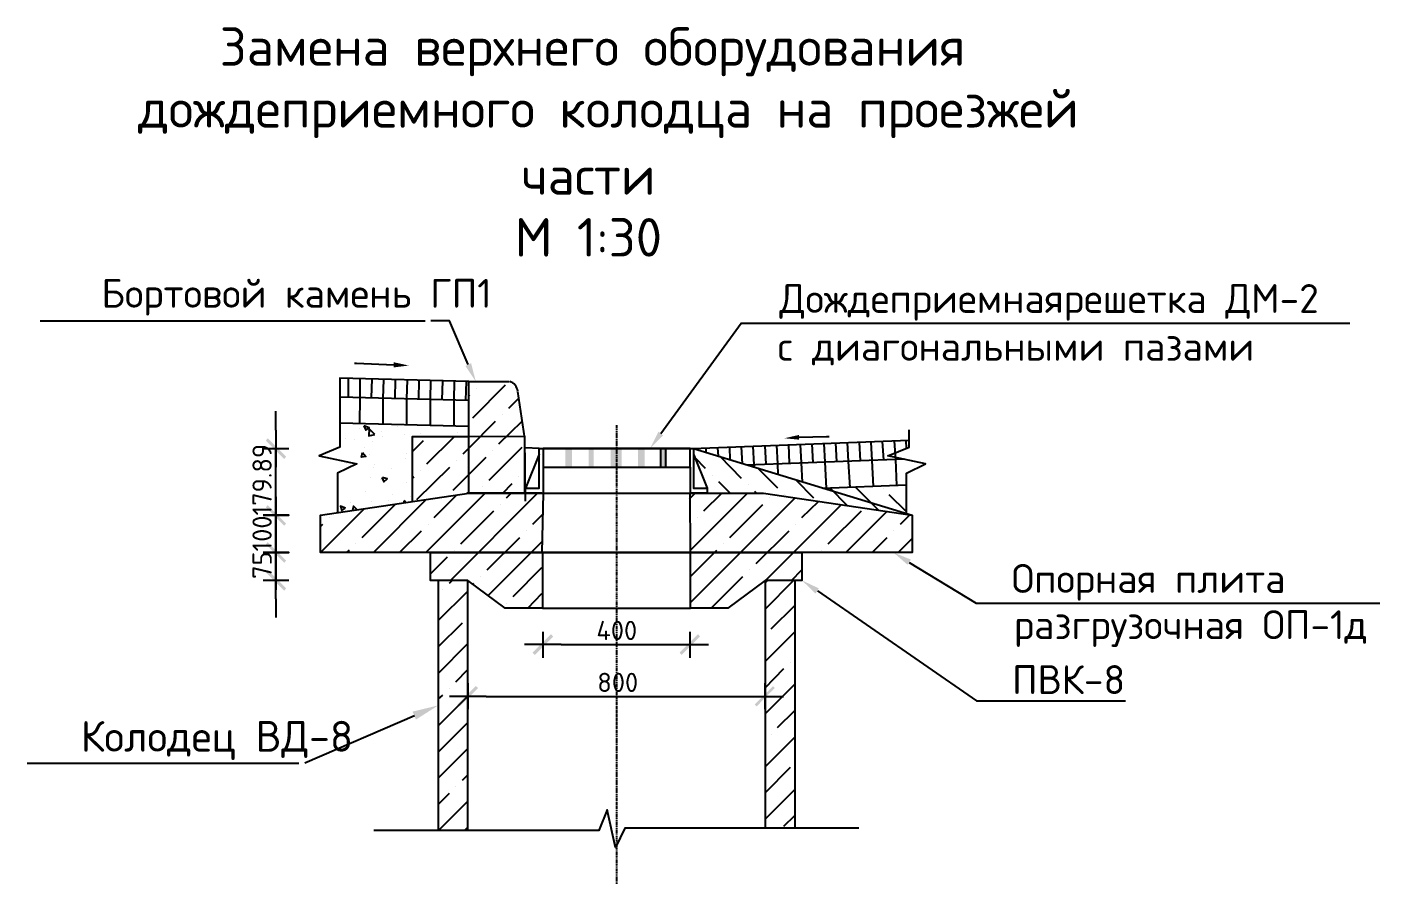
# Model space of a CAD drawing. Extents: x 8646 to 18206, y -17605 to -192.
# Drawn here: x 12032.7 to 12154.2, y -8083.5 to -8006.6 of the extents above; entities that cross this region are included whole.
import ezdxf

# ---------------------------------------------------------------- set-up
doc = ezdxf.new("R2010")
doc.units = 0
for name, color, linetype in [('PDF__0', 7, 'CONTINUOUS'), ('PDF__01_ГП_ЛИНИЯ_КОНСТРУКЦ', 7, 'CONTINUOUS'), ('PDF__01_ГП_ШТРИХОВКА', 7, 'CONTINUOUS'), ('PDF__КОНСТРУКЦИЯ_КОЛОДЦА', 7, 'CONTINUOUS'), ('PDF__ТЕКСТ', 7, 'CONTINUOUS'), ('PDF__УСИЛЕНИЕ', 7, 'CONTINUOUS')]:
    doc.layers.add(name, color=color, linetype=linetype)
doc.styles.add('PDF_ISOCPEUR', font='isocpeur.ttf')

msp = doc.modelspace()

# ---------------------------------------------------------------- linework, layer by layer
at = {"layer": 'PDF__0', "linetype": 'CONTINUOUS'}
for points in [[(12055.031, -8042.775), (12055.031, -8046.081)], [(12053.887, -8044.428), (12056.217, -8044.428)], [(12055.031, -8057.904), (12055.031, -8054.599)], [(12056.217, -8056.252), (12053.887, -8056.252)], [(12079.017, -8060.871), (12079.017, -8063.202)], [(12092.239, -8063.202), (12092.239, -8060.871)], [(12080.67, -8062.015), (12077.364, -8062.015)], [(12090.544, -8062.015), (12093.892, -8062.015)], [(12072.279, -8065.49), (12072.279, -8067.821)], [(12098.977, -8067.821), (12098.977, -8065.49)], [(12073.932, -8066.677), (12070.626, -8066.677)], [(12097.282, -8066.677), (12100.63, -8066.677)]]:
    msp.add_lwpolyline(points, dxfattribs=at)
for points in [[(12055.031, -8048.751), (12055.031, -8052.098)], [(12053.887, -8050.403), (12056.217, -8050.403)], [(12055.031, -8052.098), (12055.031, -8055.404)], [(12053.887, -8053.751), (12056.217, -8053.751)]]:
    msp.add_lwpolyline(points, close=True, dxfattribs=at)
for points in [[(12054.31, -8043.496), (12054.141, -8043.707), (12055.963, -8045.148)], [(12054.141, -8043.707), (12055.963, -8045.148), (12055.794, -8045.36)], [(12054.31, -8049.513), (12054.141, -8049.683), (12055.963, -8051.166)], [(12055.963, -8051.166), (12054.141, -8049.683), (12054.31, -8049.513)], [(12054.141, -8049.683), (12055.963, -8051.166), (12055.794, -8051.336)], [(12055.794, -8051.336), (12055.963, -8051.166), (12054.141, -8049.683)], [(12054.31, -8052.819), (12054.141, -8053.031), (12055.963, -8054.472)], [(12055.963, -8054.472), (12054.141, -8053.031), (12054.31, -8052.819)], [(12054.141, -8053.031), (12055.963, -8054.472), (12055.794, -8054.684)], [(12055.794, -8054.684), (12055.963, -8054.472), (12054.141, -8053.031)], [(12055.963, -8056.972), (12054.141, -8055.531), (12054.31, -8055.319)], [(12055.794, -8057.184), (12055.963, -8056.972), (12054.141, -8055.531)], [(12079.738, -8061.083), (12078.297, -8062.947), (12078.085, -8062.736)], [(12079.949, -8061.295), (12079.738, -8061.083), (12078.297, -8062.947)], [(12091.307, -8062.736), (12091.476, -8062.947), (12092.96, -8061.083)], [(12091.476, -8062.947), (12092.96, -8061.083), (12093.129, -8061.295)], [(12072.999, -8065.744), (12071.558, -8067.567), (12071.347, -8067.397)], [(12073.211, -8065.914), (12072.999, -8065.744), (12071.558, -8067.567)], [(12098.045, -8067.397), (12098.215, -8067.567), (12099.698, -8065.744)], [(12098.215, -8067.567), (12099.698, -8065.744), (12099.867, -8065.914)]]:
    msp.add_solid(points, dxfattribs=at)
at = {"layer": 'PDF__01_ГП_ЛИНИЯ_КОНСТРУКЦ', "linetype": 'CONTINUOUS'}
for points in [[(12072.364, -8040.105), (12060.794, -8039.809)], [(12072.364, -8042.436), (12060.794, -8042.139)], [(12111.479, -8045.36), (12097.367, -8045.911)]]:
    msp.add_lwpolyline(points, dxfattribs=at)
at = {"layer": 'PDF__01_ГП_ШТРИХОВКА', "linetype": 'CONTINUOUS'}
for points in [[(12061.557, -8039.809), (12061.557, -8038.156)], [(12062.574, -8042.182), (12062.617, -8039.851), (12062.617, -8038.198)], [(12063.634, -8039.851), (12063.676, -8038.198)], [(12064.693, -8042.224), (12064.693, -8039.893), (12064.735, -8038.241)], [(12065.753, -8039.936), (12065.795, -8038.241)], [(12066.812, -8042.267), (12066.812, -8039.936), (12066.854, -8038.283)], [(12067.871, -8039.978), (12067.914, -8038.325)], [(12068.931, -8042.351), (12068.931, -8040.021), (12068.973, -8038.325)], [(12069.99, -8040.021), (12070.033, -8038.368)], [(12071.05, -8042.394), (12071.05, -8040.063), (12071.092, -8038.368)], [(12072.109, -8040.063), (12072.152, -8038.41)], [(12060.837, -8042.351), (12060.837, -8042.351)], [(12062.574, -8042.648), (12062.574, -8042.648)], [(12063.337, -8042.818), (12063.337, -8042.818)], [(12064.566, -8042.902), (12064.566, -8042.902)], [(12065.964, -8042.436), (12065.964, -8042.436)], [(12066.6, -8043.199), (12066.6, -8043.199)], [(12067.999, -8043.114), (12067.999, -8043.114)], [(12071.389, -8042.945), (12071.389, -8042.945)], [(12061.26, -8043.538), (12061.26, -8043.538)], [(12062.108, -8043.623), (12062.108, -8043.623)], [(12063.04, -8044.343), (12063.04, -8044.343)], [(12063.676, -8043.792), (12063.676, -8043.792)], [(12064.608, -8043.326), (12064.608, -8043.326)], [(12092.621, -8044.428), (12092.621, -8044.428)], [(12093.68, -8044.767), (12093.68, -8044.386)], [(12094.782, -8045.106), (12094.74, -8044.343)], [(12095.841, -8045.445), (12095.799, -8044.301)], [(12096.943, -8045.784), (12096.859, -8044.258)], [(12098.003, -8046.123), (12098.003, -8045.869), (12097.918, -8044.216)], [(12099.062, -8045.826), (12098.977, -8044.174)], [(12100.164, -8046.759), (12100.122, -8045.784), (12100.037, -8044.131)], [(12101.181, -8045.742), (12101.096, -8044.089)], [(12102.325, -8047.437), (12102.241, -8045.699), (12102.156, -8044.047)], [(12103.3, -8045.699), (12103.215, -8044.004)], [(12104.487, -8047.988), (12104.36, -8045.657), (12104.275, -8043.962)], [(12105.419, -8045.615), (12105.334, -8043.919)], [(12106.606, -8047.903), (12106.478, -8045.572), (12106.394, -8043.877)], [(12107.538, -8045.53), (12107.453, -8043.835)], [(12108.725, -8047.818), (12108.597, -8045.487), (12108.513, -8043.835)], [(12109.657, -8045.445), (12109.53, -8043.792)], [(12110.801, -8047.733), (12110.716, -8045.403), (12110.589, -8043.75)], [(12111.691, -8044.428), (12111.649, -8043.707)], [(12063.422, -8044.936), (12063.422, -8044.936)], [(12066.685, -8045.318), (12066.685, -8045.318)], [(12066.77, -8044.894), (12066.77, -8044.894)], [(12067.278, -8045.657), (12067.278, -8045.657)], [(12061.388, -8045.784), (12061.388, -8045.784)], [(12063.803, -8046.081), (12063.803, -8046.081)], [(12063.888, -8045.869), (12063.888, -8045.869)], [(12065.414, -8046.25), (12065.414, -8046.25)], [(12063.549, -8047.055), (12063.549, -8047.055)], [(12064.396, -8047.183), (12064.396, -8047.183)], [(12064.566, -8047.013), (12064.735, -8047.394), (12065.032, -8047.14), (12064.608, -8047.013)], [(12066.812, -8047.437), (12066.812, -8047.437)], [(12061.769, -8049.259), (12061.769, -8049.259)], [(12063.083, -8048.284), (12063.083, -8048.284)], [(12063.634, -8049.174), (12063.634, -8049.174)], [(12065.159, -8049.09), (12065.159, -8049.09)], [(12065.498, -8048.581), (12065.498, -8048.581)], [(12066.685, -8049.259), (12066.558, -8049.09)], [(12066.558, -8049.259), (12066.558, -8049.132)], [(12067.109, -8048.751), (12067.109, -8048.751)], [(12061.303, -8049.768), (12060.837, -8049.598), (12060.964, -8049.98), (12061.26, -8049.768)], [(12062.32, -8049.895), (12062.023, -8049.598), (12061.938, -8049.937)]]:
    msp.add_lwpolyline(points, dxfattribs=at)
for points in [[(12062.956, -8042.394), (12063.125, -8042.775), (12063.422, -8042.563)], [(12063.93, -8043.157), (12063.422, -8042.648), (12063.379, -8043.284)], [(12062.828, -8044.767), (12063.125, -8045.148), (12062.744, -8045.191)]]:
    msp.add_lwpolyline(points, close=True, dxfattribs=at)
at = {"layer": 'PDF__КОНСТРУКЦИЯ_КОЛОДЦА', "linetype": 'CONTINUOUS'}
for points in [[(12033.884, -8032.943), (12068.465, -8032.943)], [(12072.321, -8036.885), (12070.626, -8032.943), (12068.973, -8032.943)], [(12089.612, -8043.072), (12096.816, -8033.155), (12099.867, -8033.155), (12151.485, -8033.155)], [(12065.625, -8036.927), (12062.278, -8036.8), (12062.235, -8036.8), (12062.108, -8036.8)], [(12072.364, -8038.41), (12060.794, -8038.114), (12060.794, -8044.301), (12058.93, -8045.064), (12062.32, -8045.784), (12060.582, -8046.632), (12060.582, -8050.149)], [(12076.729, -8039.3), (12077.364, -8043.496), (12077.364, -8048.412), (12072.364, -8048.412), (12072.364, -8038.41), (12076.008, -8038.41)], [(12072.364, -8039.682), (12072.448, -8039.597)], [(12072.745, -8041.673), (12075.669, -8038.707)], [(12073.042, -8039.003), (12073.042, -8039.003)], [(12075.966, -8040.783), (12076.856, -8039.893)], [(12055.031, -8042.775), (12055.031, -8041.08)], [(12071.855, -8044.894), (12072.364, -8044.386), (12074.779, -8041.97)], [(12075.076, -8044.004), (12077.152, -8041.97)], [(12075.373, -8041.377), (12075.373, -8041.377)], [(12085.628, -8042.309), (12085.628, -8042.436)], [(12085.628, -8042.479), (12085.628, -8042.606)], [(12085.628, -8042.648), (12085.628, -8042.775)], [(12085.628, -8042.818), (12085.628, -8042.818)], [(12085.628, -8042.86), (12085.628, -8042.987)], [(12085.628, -8043.029), (12085.628, -8043.157)], [(12085.628, -8043.199), (12085.628, -8043.326)], [(12111.691, -8050.361), (12111.691, -8046.632), (12113.386, -8045.784), (12109.996, -8045.064), (12111.903, -8044.301), (12111.903, -8042.733)], [(12055.031, -8050.403), (12055.031, -8044.428)], [(12077.449, -8049.132), (12077.407, -8043.326), (12072.364, -8043.368), (12067.278, -8043.368), (12067.278, -8049.174)], [(12067.278, -8044.725), (12068.295, -8043.707)], [(12068.592, -8045.784), (12071.05, -8043.368)], [(12074.186, -8047.267), (12077.152, -8044.301)], [(12078.678, -8044.428), (12077.449, -8044.343)], [(12078.678, -8044.936), (12077.449, -8047.988), (12078.678, -8047.988), (12078.678, -8044.428), (12079.059, -8044.428)], [(12085.628, -8043.368), (12085.628, -8043.496)], [(12085.628, -8043.538), (12085.628, -8043.538)], [(12085.628, -8043.58), (12085.628, -8043.707)], [(12085.628, -8043.75), (12085.628, -8043.877)], [(12085.628, -8043.919), (12085.628, -8044.047)], [(12085.628, -8044.089), (12085.628, -8044.216)], [(12085.628, -8044.258), (12085.628, -8044.258)], [(12085.628, -8044.301), (12085.628, -8044.428)], [(12085.628, -8044.47), (12085.628, -8044.597)], [(12089.612, -8046.081), (12089.612, -8044.428)], [(12090.078, -8046.081), (12090.078, -8044.428)], [(12092.239, -8044.428), (12092.536, -8044.428), (12092.536, -8047.988), (12093.765, -8047.988)], [(12092.451, -8044.428), (12111.903, -8043.665)], [(12092.536, -8044.428), (12112.2, -8050.403)], [(12102.029, -8043.411), (12104.487, -8043.326), (12104.741, -8043.326)], [(12070.965, -8048.157), (12072.364, -8046.759), (12073.932, -8045.191)], [(12071.262, -8045.487), (12071.262, -8045.487)], [(12074.483, -8044.597), (12074.483, -8044.597)], [(12085.628, -8044.64), (12085.628, -8044.767)], [(12085.628, -8044.809), (12085.628, -8044.936)], [(12085.628, -8044.979), (12085.628, -8044.979)], [(12085.628, -8045.021), (12085.628, -8045.148)], [(12085.628, -8045.191), (12085.628, -8045.318)], [(12085.628, -8045.36), (12085.628, -8045.487)], [(12085.628, -8045.53), (12085.628, -8045.657)], [(12085.628, -8045.699), (12085.628, -8045.699)], [(12092.536, -8044.936), (12093.765, -8047.988), (12093.765, -8048.412), (12092.197, -8048.412)], [(12093.638, -8046.208), (12092.663, -8045.233)], [(12096.859, -8047.098), (12094.951, -8045.148)], [(12067.702, -8049.005), (12070.668, -8046.081)], [(12067.999, -8046.377), (12067.999, -8046.377)], [(12079.059, -8046.081), (12079.059, -8048.412)], [(12085.628, -8045.742), (12085.628, -8045.869)], [(12085.628, -8045.911), (12085.628, -8046.038)], [(12085.628, -8046.081), (12085.628, -8046.208)], [(12085.628, -8046.25), (12085.628, -8046.377)], [(12085.628, -8046.42), (12085.628, -8046.42)], [(12085.628, -8046.462), (12085.628, -8046.589)], [(12085.628, -8046.632), (12085.628, -8046.759)], [(12085.628, -8046.801), (12085.628, -8046.928)], [(12092.239, -8046.081), (12092.239, -8048.412)], [(12094.231, -8046.801), (12094.231, -8046.801)], [(12100.122, -8047.988), (12098.342, -8046.208)], [(12055.031, -8048.751), (12055.031, -8047.098)], [(12067.278, -8047.098), (12067.448, -8046.971)], [(12077.364, -8047.988), (12077.364, -8048.412), (12078.932, -8048.412), (12072.194, -8048.412)], [(12073.635, -8047.861), (12073.635, -8047.861)], [(12075.415, -8048.412), (12076.262, -8047.564)], [(12076.856, -8046.971), (12076.856, -8046.971)], [(12085.628, -8046.971), (12085.628, -8047.098)], [(12085.628, -8047.14), (12085.628, -8047.14)], [(12085.628, -8047.183), (12085.628, -8047.31)], [(12085.628, -8047.352), (12085.628, -8047.479)], [(12085.628, -8047.522), (12085.628, -8047.649)], [(12085.628, -8047.691), (12085.628, -8047.818)], [(12085.628, -8047.861), (12085.628, -8047.861)], [(12085.628, -8047.903), (12085.628, -8047.988)], [(12085.628, -8048.03), (12085.628, -8048.03)], [(12085.628, -8048.072), (12085.628, -8048.2)], [(12095.841, -8048.412), (12094.824, -8047.394)], [(12097.452, -8047.691), (12097.452, -8047.691)], [(12103.342, -8048.878), (12101.774, -8047.267)], [(12104.105, -8047.988), (12111.691, -8047.691)], [(12106.394, -8049.556), (12104.826, -8047.988)], [(12109.191, -8049.98), (12107.114, -8047.903)], [(12109.572, -8047.988), (12109.572, -8047.988)], [(12111.691, -8047.733), (12111.649, -8047.691)], [(12085.628, -8048.242), (12085.628, -8048.369)], [(12085.628, -8048.412), (12085.628, -8048.539)], [(12085.628, -8048.581), (12085.628, -8048.581)], [(12085.628, -8048.623), (12085.628, -8048.708)], [(12085.628, -8048.751), (12085.628, -8048.751)], [(12085.628, -8048.793), (12085.628, -8048.92)], [(12085.628, -8048.962), (12085.628, -8049.09)], [(12085.628, -8049.132), (12085.628, -8049.259)], [(12085.628, -8049.301), (12085.628, -8049.301)], [(12085.628, -8049.344), (12085.628, -8049.429)], [(12098.215, -8048.412), (12098.045, -8048.284)], [(12100.715, -8048.581), (12100.715, -8048.581)], [(12111.691, -8050.107), (12110.123, -8048.581)], [(12055.031, -8053.751), (12055.031, -8052.098), (12055.031, -8050.403), (12055.031, -8053.751), (12055.031, -8056.252)], [(12085.628, -8049.471), (12085.628, -8049.471)], [(12085.628, -8049.513), (12085.628, -8049.641)], [(12085.628, -8049.683), (12085.628, -8049.81)], [(12085.628, -8049.852), (12085.628, -8049.98)], [(12085.628, -8050.022), (12085.628, -8050.022)], [(12085.628, -8050.064), (12085.628, -8050.149)], [(12085.628, -8050.191), (12085.628, -8050.191)], [(12085.628, -8050.234), (12085.628, -8050.361)], [(12085.628, -8050.403), (12085.628, -8050.53)], [(12085.628, -8050.573), (12085.628, -8050.7)], [(12085.628, -8050.742), (12085.628, -8050.742)], [(12085.628, -8050.785), (12085.628, -8050.869)], [(12085.628, -8050.912), (12085.628, -8050.912)], [(12085.628, -8050.954), (12085.628, -8051.081)], [(12085.628, -8051.124), (12085.628, -8051.251)], [(12085.628, -8051.293), (12085.628, -8051.42)], [(12085.628, -8051.463), (12085.628, -8051.463)], [(12085.628, -8051.505), (12085.628, -8051.59)], [(12085.628, -8051.632), (12085.628, -8051.632)], [(12085.628, -8051.675), (12085.628, -8051.802)], [(12085.628, -8051.844), (12085.628, -8051.971)], [(12085.628, -8052.014), (12085.628, -8052.141)], [(12085.628, -8052.183), (12085.628, -8052.183)], [(12085.628, -8052.226), (12085.628, -8052.31)], [(12085.628, -8052.353), (12085.628, -8052.353)], [(12085.628, -8052.395), (12085.628, -8052.522)], [(12085.628, -8052.565), (12085.628, -8052.692)], [(12085.628, -8052.734), (12085.628, -8052.861)], [(12085.628, -8052.904), (12085.628, -8052.904)], [(12085.628, -8052.946), (12085.628, -8053.031)], [(12085.628, -8053.073), (12085.628, -8053.073)], [(12085.628, -8053.116), (12085.628, -8053.243)], [(12085.628, -8053.285), (12085.628, -8053.412)], [(12085.628, -8053.455), (12085.628, -8053.582)], [(12085.628, -8053.624), (12085.628, -8053.624)], [(12085.628, -8053.666), (12085.628, -8053.751)], [(12085.628, -8053.794), (12085.628, -8053.794)], [(12085.628, -8053.836), (12085.628, -8053.963)], [(12085.628, -8054.006), (12085.628, -8054.133)], [(12085.628, -8054.175), (12085.628, -8054.302)], [(12055.031, -8055.404), (12055.031, -8057.099)], [(12085.628, -8054.345), (12085.628, -8054.345)], [(12085.628, -8054.387), (12085.628, -8054.472)], [(12085.628, -8054.514), (12085.628, -8054.514)], [(12085.628, -8054.556), (12085.628, -8054.684)], [(12085.628, -8054.726), (12085.628, -8054.853)], [(12085.628, -8054.895), (12085.628, -8055.023)], [(12085.628, -8055.065), (12085.628, -8055.065)], [(12085.628, -8055.107), (12085.628, -8055.192)], [(12085.628, -8055.234), (12085.628, -8055.234)], [(12085.628, -8055.277), (12085.628, -8055.404)], [(12111.903, -8054.641), (12117.921, -8058.286), (12120.972, -8058.286), (12154.197, -8058.286)], [(12085.628, -8055.446), (12085.628, -8055.574)], [(12085.628, -8055.616), (12085.628, -8055.743)], [(12085.628, -8055.785), (12085.628, -8055.785)], [(12085.628, -8055.828), (12085.628, -8055.913)], [(12085.628, -8055.955), (12085.628, -8055.955)], [(12085.628, -8055.997), (12085.628, -8056.124)], [(12085.628, -8056.167), (12085.628, -8056.294)], [(12085.628, -8056.336), (12085.628, -8056.463)], [(12085.628, -8056.506), (12085.628, -8056.506)], [(12085.628, -8056.548), (12085.628, -8056.633)], [(12085.628, -8056.675), (12085.628, -8056.675)], [(12085.628, -8056.718), (12085.628, -8056.845)], [(12085.628, -8056.887), (12085.628, -8057.014)], [(12085.628, -8057.057), (12085.628, -8057.184)], [(12085.628, -8057.226), (12085.628, -8057.226)], [(12085.628, -8057.269), (12085.628, -8057.353)], [(12085.628, -8057.396), (12085.628, -8057.396)], [(12085.628, -8057.438), (12085.628, -8057.565)], [(12085.628, -8057.608), (12085.628, -8057.735)], [(12085.628, -8057.777), (12085.628, -8057.904)], [(12103.681, -8057.184), (12117.963, -8067.058), (12121.014, -8067.058), (12131.355, -8067.058)], [(12055.031, -8057.904), (12055.031, -8059.599)], [(12085.628, -8057.947), (12085.628, -8057.947)], [(12085.628, -8057.989), (12085.628, -8058.074)], [(12085.628, -8058.116), (12085.628, -8058.116)], [(12085.628, -8058.159), (12085.628, -8058.286)], [(12085.628, -8058.328), (12085.628, -8058.455)], [(12085.628, -8058.498), (12085.628, -8058.625)], [(12085.628, -8058.667), (12085.628, -8058.667)], [(12085.628, -8058.71), (12085.628, -8058.794)], [(12085.628, -8058.837), (12085.628, -8058.837)], [(12085.628, -8058.879), (12085.628, -8059.006)], [(12085.628, -8059.049), (12085.628, -8059.176)], [(12085.628, -8059.218), (12085.628, -8059.345)], [(12085.628, -8059.388), (12085.628, -8059.388)], [(12085.628, -8059.43), (12085.628, -8059.515)], [(12085.628, -8059.557), (12085.628, -8059.557)], [(12085.628, -8059.599), (12085.628, -8059.727)], [(12085.628, -8059.769), (12085.628, -8059.896)], [(12085.628, -8059.939), (12085.628, -8060.066)], [(12085.628, -8060.108), (12085.628, -8060.108)], [(12085.628, -8060.15), (12085.628, -8060.235)], [(12085.628, -8060.278), (12085.628, -8060.278)], [(12085.628, -8060.32), (12085.628, -8060.447)], [(12085.628, -8060.489), (12085.628, -8060.617)], [(12085.628, -8060.659), (12085.628, -8060.786)], [(12085.628, -8060.828), (12085.628, -8060.828)], [(12085.628, -8060.871), (12085.628, -8060.956)], [(12085.628, -8060.998), (12085.628, -8060.998)], [(12085.628, -8061.04), (12085.628, -8061.168)], [(12085.628, -8061.21), (12085.628, -8061.337)], [(12085.628, -8061.379), (12085.628, -8061.507)], [(12080.67, -8062.015), (12090.544, -8062.015)], [(12085.628, -8061.549), (12085.628, -8061.549)], [(12085.628, -8061.591), (12085.628, -8061.676)], [(12085.628, -8061.718), (12085.628, -8061.718)], [(12085.628, -8061.761), (12085.628, -8061.888)], [(12085.628, -8061.93), (12085.628, -8062.057)], [(12085.628, -8062.1), (12085.628, -8062.227)], [(12085.628, -8062.269), (12085.628, -8062.269)], [(12085.628, -8062.312), (12085.628, -8062.396)], [(12085.628, -8062.439), (12085.628, -8062.439)], [(12085.628, -8062.481), (12085.628, -8062.608)], [(12085.628, -8062.651), (12085.628, -8062.778)], [(12085.628, -8062.82), (12085.628, -8062.947)], [(12085.628, -8062.99), (12085.628, -8062.99)], [(12085.628, -8063.032), (12085.628, -8063.117)], [(12085.628, -8063.159), (12085.628, -8063.159)], [(12085.628, -8063.202), (12085.628, -8063.329)], [(12085.628, -8063.371), (12085.628, -8063.498)], [(12085.628, -8063.541), (12085.628, -8063.668)], [(12085.628, -8063.71), (12085.628, -8063.71)], [(12085.628, -8063.753), (12085.628, -8063.837)], [(12085.628, -8063.88), (12085.628, -8063.88)], [(12085.628, -8063.922), (12085.628, -8064.049)], [(12085.628, -8064.092), (12085.628, -8064.219)], [(12085.628, -8064.261), (12085.628, -8064.388)], [(12085.628, -8064.431), (12085.628, -8064.431)], [(12085.628, -8064.473), (12085.628, -8064.558)], [(12085.628, -8064.6), (12085.628, -8064.6)], [(12085.628, -8064.643), (12085.628, -8064.77)], [(12085.628, -8064.812), (12085.628, -8064.939)], [(12085.628, -8064.982), (12085.628, -8065.109)], [(12085.628, -8065.151), (12085.628, -8065.151)], [(12085.628, -8065.193), (12085.628, -8065.278)], [(12085.628, -8065.321), (12085.628, -8065.321)], [(12085.628, -8065.363), (12085.628, -8065.49)], [(12085.628, -8065.533), (12085.628, -8065.66)], [(12085.628, -8065.702), (12085.628, -8065.829)], [(12085.628, -8065.872), (12085.628, -8065.872)], [(12085.628, -8065.914), (12085.628, -8065.999)], [(12085.628, -8066.041), (12085.628, -8066.041)], [(12085.628, -8066.083), (12085.628, -8066.211)], [(12085.628, -8066.253), (12085.628, -8066.38)], [(12073.932, -8066.677), (12097.282, -8066.677)], [(12085.628, -8066.422), (12085.628, -8066.55)], [(12085.628, -8066.592), (12085.628, -8066.592)], [(12085.628, -8066.634), (12085.628, -8066.719)], [(12085.628, -8066.761), (12085.628, -8066.761)], [(12085.628, -8066.804), (12085.628, -8066.931)], [(12085.628, -8066.973), (12085.628, -8067.101)], [(12085.628, -8067.143), (12085.628, -8067.27)], [(12085.628, -8067.312), (12085.628, -8067.44)], [(12085.628, -8067.482), (12085.628, -8067.482)], [(12085.628, -8067.524), (12085.628, -8067.651)], [(12085.628, -8067.694), (12085.628, -8067.821)], [(12085.628, -8067.863), (12085.628, -8067.99)], [(12085.628, -8068.033), (12085.628, -8068.16)], [(12085.628, -8068.202), (12085.628, -8068.202)], [(12085.628, -8068.245), (12085.628, -8068.372)], [(12085.628, -8068.414), (12085.628, -8068.541)], [(12085.628, -8068.584), (12085.628, -8068.711)], [(12085.628, -8068.753), (12085.628, -8068.88)], [(12085.628, -8068.923), (12085.628, -8068.923)], [(12085.628, -8068.965), (12085.628, -8069.092)], [(12085.628, -8069.135), (12085.628, -8069.262)], [(12085.628, -8069.304), (12085.628, -8069.431)], [(12085.628, -8069.474), (12085.628, -8069.601)], [(12085.628, -8069.643), (12085.628, -8069.643)], [(12085.628, -8069.686), (12085.628, -8069.813)], [(12085.628, -8069.855), (12085.628, -8069.982)], [(12085.628, -8070.025), (12085.628, -8070.152)], [(12085.628, -8070.194), (12085.628, -8070.321)], [(12085.628, -8070.364), (12085.628, -8070.364)], [(12085.628, -8070.406), (12085.628, -8070.533)], [(12085.628, -8070.576), (12085.628, -8070.703)], [(12085.628, -8070.745), (12085.628, -8070.872)], [(12085.628, -8070.915), (12085.628, -8071.042)], [(12085.628, -8071.084), (12085.628, -8071.084)], [(12085.628, -8071.126), (12085.628, -8071.254)], [(12085.628, -8071.296), (12085.628, -8071.423)], [(12085.628, -8071.466), (12085.628, -8071.593)], [(12085.628, -8071.635), (12085.628, -8071.762)], [(12085.628, -8071.805), (12085.628, -8071.805)], [(12085.628, -8071.847), (12085.628, -8071.974)], [(12085.628, -8072.016), (12085.628, -8072.144)], [(12085.628, -8072.186), (12085.628, -8072.313)], [(12085.628, -8072.355), (12085.628, -8072.483)], [(12085.628, -8072.525), (12085.628, -8072.525)], [(12085.628, -8072.567), (12085.628, -8072.695)], [(12085.628, -8072.737), (12085.628, -8072.864)], [(12085.628, -8072.906), (12085.628, -8073.034)], [(12085.628, -8073.076), (12085.628, -8073.203)], [(12085.628, -8073.245), (12085.628, -8073.245)], [(12085.628, -8073.288), (12085.628, -8073.415)], [(12085.628, -8073.457), (12085.628, -8073.584)], [(12085.628, -8073.627), (12085.628, -8073.754)], [(12085.628, -8073.796), (12085.628, -8073.923)], [(12085.628, -8073.966), (12085.628, -8073.966)], [(12085.628, -8074.008), (12085.628, -8074.135)], [(12085.628, -8074.178), (12085.628, -8074.305)], [(12085.628, -8074.347), (12085.628, -8074.474)], [(12085.628, -8074.517), (12085.628, -8074.644)], [(12085.628, -8074.686), (12085.628, -8074.686)], [(12085.628, -8074.729), (12085.628, -8074.856)], [(12085.628, -8074.898), (12085.628, -8075.025)], [(12085.628, -8075.068), (12085.628, -8075.195)], [(12085.628, -8075.237), (12085.628, -8075.364)], [(12085.628, -8075.407), (12085.628, -8075.407)], [(12085.628, -8075.449), (12085.628, -8075.576)], [(12085.628, -8075.619), (12085.628, -8075.746)], [(12085.628, -8075.788), (12085.628, -8075.915)], [(12085.628, -8075.958), (12085.628, -8076.085)], [(12085.628, -8076.127), (12085.628, -8076.127)], [(12085.628, -8076.17), (12085.628, -8076.297)], [(12085.628, -8076.339), (12085.628, -8076.466)], [(12085.628, -8076.509), (12085.628, -8076.636)], [(12085.628, -8076.678), (12085.628, -8076.805)], [(12085.628, -8076.848), (12085.628, -8076.848)], [(12085.628, -8076.89), (12085.628, -8076.975)], [(12085.628, -8077.017), (12085.628, -8077.017)], [(12085.628, -8077.06), (12085.628, -8077.187)], [(12085.628, -8077.229), (12085.628, -8077.356)], [(12085.628, -8077.399), (12085.628, -8077.526)], [(12085.628, -8077.568), (12085.628, -8077.568)], [(12085.628, -8077.61), (12085.628, -8077.695)], [(12085.628, -8077.738), (12085.628, -8077.738)], [(12085.628, -8077.78), (12085.628, -8077.907)], [(12085.628, -8077.949), (12085.628, -8078.077)], [(12085.628, -8078.119), (12085.628, -8078.246)], [(12085.628, -8078.288), (12085.628, -8078.288)], [(12085.628, -8078.331), (12085.628, -8078.416)], [(12085.628, -8078.458), (12085.628, -8078.458)], [(12085.628, -8078.5), (12085.628, -8078.628)], [(12085.628, -8078.67), (12085.628, -8078.797)], [(12085.628, -8078.839), (12085.628, -8078.967)], [(12085.628, -8079.009), (12085.628, -8079.009)], [(12085.628, -8079.051), (12085.628, -8079.136)], [(12085.628, -8079.178), (12085.628, -8079.178)], [(12085.628, -8079.221), (12085.628, -8079.348)], [(12085.628, -8079.39), (12085.628, -8079.517)], [(12085.628, -8079.56), (12085.628, -8079.687)], [(12085.628, -8079.729), (12085.628, -8079.729)], [(12085.628, -8079.772), (12085.628, -8079.856)], [(12085.628, -8079.899), (12085.628, -8079.899)], [(12085.628, -8079.941), (12085.628, -8080.068)], [(12085.628, -8080.111), (12085.628, -8080.238)], [(12085.628, -8080.28), (12085.628, -8080.407)], [(12085.628, -8080.45), (12085.628, -8080.45)], [(12085.628, -8080.492), (12085.628, -8080.577)], [(12085.628, -8080.619), (12085.628, -8080.619)], [(12085.628, -8080.662), (12085.628, -8080.789)], [(12085.628, -8080.831), (12085.628, -8080.958)], [(12085.628, -8081.001), (12085.628, -8081.128)], [(12085.628, -8081.17), (12085.628, -8081.17)], [(12085.628, -8081.213), (12085.628, -8081.297)], [(12085.628, -8081.34), (12085.628, -8081.34)], [(12085.628, -8081.382), (12085.628, -8081.509)], [(12085.628, -8081.552), (12085.628, -8081.679)], [(12085.628, -8081.721), (12085.628, -8081.848)], [(12085.628, -8081.891), (12085.628, -8081.891)], [(12085.628, -8081.933), (12085.628, -8082.018)], [(12085.628, -8082.06), (12085.628, -8082.06)], [(12085.628, -8082.103), (12085.628, -8082.23)], [(12085.628, -8082.272), (12085.628, -8082.399)], [(12085.628, -8082.442), (12085.628, -8082.569)], [(12085.628, -8082.611), (12085.628, -8082.611)], [(12085.628, -8082.653), (12085.628, -8082.738)], [(12085.628, -8082.781), (12085.628, -8082.781)], [(12085.628, -8082.823), (12085.628, -8082.95)], [(12085.628, -8082.993), (12085.628, -8083.12)], [(12085.628, -8083.162), (12085.628, -8083.289)], [(12085.628, -8083.332), (12085.628, -8083.332)], [(12085.628, -8083.374), (12085.628, -8083.501)]]:
    msp.add_lwpolyline(points, dxfattribs=at)
at = {"layer": 'PDF__КОНСТРУКЦИЯ_КОЛОДЦА', "color": 251, "linetype": 'CONTINUOUS'}
msp.add_lwpolyline([(12079.059, -8046.081), (12092.239, -8046.081), (12092.239, -8044.428), (12079.059, -8044.428)], close=True, dxfattribs=at)
for points in [[(12079.059, -8044.428), (12081.178, -8044.428), (12083.382, -8044.428), (12085.586, -8044.428), (12087.789, -8044.428), (12089.993, -8044.428), (12092.197, -8044.428)], [(12072.194, -8048.412), (12098.85, -8048.412), (12112.2, -8050.403), (12112.2, -8053.751), (12059.057, -8053.751), (12059.057, -8050.403), (12072.364, -8048.412)], [(12078.975, -8053.751), (12078.975, -8058.752), (12075.627, -8058.752), (12072.279, -8056.252), (12068.931, -8056.252), (12068.931, -8053.751), (12102.283, -8053.751), (12102.283, -8056.252), (12098.977, -8056.252), (12095.63, -8058.752), (12092.282, -8058.752), (12092.282, -8053.751), (12092.239, -8048.412)], [(12079.059, -8048.412), (12078.932, -8053.751)], [(12078.975, -8058.752), (12092.282, -8058.752)]]:
    msp.add_lwpolyline(points, dxfattribs=at)
at = {"layer": 'PDF__КОНСТРУКЦИЯ_КОЛОДЦА', "color": 252, "linetype": 'CONTINUOUS'}
for points in [[(12070.626, -8056.506), (12070.88, -8056.252)], [(12098.977, -8058.837), (12101.52, -8056.252)], [(12098.977, -8056.463), (12099.189, -8056.252)], [(12069.609, -8059.854), (12072.279, -8057.226)], [(12070.033, -8057.099), (12070.033, -8057.099)], [(12099.528, -8060.617), (12101.647, -8058.498)], [(12069.609, -8062.227), (12071.813, -8060.066)], [(12098.977, -8063.541), (12101.647, -8060.871)], [(12069.609, -8064.6), (12072.279, -8061.93)], [(12101.266, -8063.583), (12101.266, -8063.583)], [(12071.219, -8065.363), (12072.279, -8064.261)], [(12098.977, -8065.914), (12100.673, -8064.176)], [(12070.626, -8065.956), (12070.626, -8065.956)], [(12098.977, -8068.245), (12101.647, -8065.575)], [(12069.609, -8066.931), (12070.033, -8066.55)], [(12069.609, -8069.304), (12072.279, -8066.634)], [(12100.079, -8069.474), (12101.647, -8067.948)], [(12069.609, -8071.677), (12072.279, -8069.008)], [(12098.977, -8072.991), (12101.647, -8070.321)], [(12099.528, -8070.067), (12099.528, -8070.067)], [(12069.609, -8074.008), (12072.279, -8071.338)], [(12098.977, -8075.322), (12101.266, -8073.034)], [(12071.219, -8074.771), (12071.219, -8074.771)], [(12071.813, -8074.178), (12072.279, -8073.712)], [(12069.609, -8076.381), (12070.626, -8075.364)], [(12098.977, -8077.695), (12101.647, -8075.025)], [(12069.651, -8078.712), (12072.279, -8076.085)], [(12071.982, -8078.712), (12072.279, -8078.416)], [(12100.673, -8078.331), (12101.647, -8077.356)]]:
    msp.add_lwpolyline(points, dxfattribs=at)
at = {"layer": 'PDF__КОНСТРУКЦИЯ_КОЛОДЦА', "linetype": 'CONTINUOUS'}
msp.add_arc((12075.775, -8039.364), 0.996, 4.55911, 74.57296, dxfattribs=at)
for points in [[(12065.625, -8036.673), (12066.982, -8036.969), (12065.625, -8037.139)], [(12072.576, -8036.757), (12072.999, -8038.41), (12072.067, -8037.012)], [(12089.824, -8043.241), (12088.637, -8044.428), (12089.4, -8042.902)], [(12102.029, -8043.623), (12100.715, -8043.496), (12102.029, -8043.199)], [(12081.645, -8044.428), (12081.051, -8044.428), (12081.645, -8046.081)], [(12081.051, -8044.428), (12081.645, -8046.081), (12081.051, -8046.081)], [(12083.594, -8044.428), (12083.128, -8044.428), (12083.594, -8046.081)], [(12083.128, -8044.428), (12083.594, -8046.081), (12083.128, -8046.081)], [(12085.628, -8044.428), (12085.12, -8044.428), (12085.628, -8046.081)], [(12085.12, -8044.428), (12085.628, -8046.081), (12085.12, -8046.081)], [(12086.094, -8044.428), (12085.628, -8044.428), (12086.094, -8046.081)], [(12085.628, -8044.428), (12086.094, -8046.081), (12085.628, -8046.081)], [(12088.171, -8044.428), (12087.578, -8044.428), (12088.171, -8046.081)], [(12087.578, -8044.428), (12088.171, -8046.081), (12087.578, -8046.081)], [(12090.163, -8044.428), (12089.697, -8044.428), (12090.163, -8046.081)], [(12089.697, -8044.428), (12090.163, -8046.081), (12089.697, -8046.081)], [(12111.776, -8054.853), (12110.504, -8053.751), (12112.072, -8054.387)], [(12103.512, -8057.438), (12102.283, -8056.252), (12103.809, -8056.972)]]:
    msp.add_solid(points, dxfattribs=at)
at = {"layer": 'PDF__УСИЛЕНИЕ', "linetype": 'CONTINUOUS'}
for points in [[(12063.803, -8053.751), (12068.55, -8049.005)], [(12068.507, -8053.751), (12073.847, -8048.412)], [(12069.27, -8050.615), (12071.304, -8048.581)], [(12070.711, -8056.252), (12078.551, -8048.412)], [(12075.754, -8048.835), (12076.178, -8048.412)], [(12092.197, -8048.92), (12092.705, -8048.412)], [(12092.282, -8053.539), (12097.409, -8048.412)], [(12092.282, -8058.243), (12101.69, -8048.835)], [(12093.468, -8050.022), (12095.079, -8048.412)], [(12099.359, -8048.835), (12099.359, -8048.835)], [(12102.283, -8050.615), (12103.766, -8049.174)], [(12059.057, -8053.751), (12062.998, -8049.81)], [(12062.786, -8052.395), (12065.753, -8049.429)], [(12071.643, -8052.988), (12074.61, -8050.022)], [(12075.203, -8049.429), (12075.203, -8049.429)], [(12078.127, -8051.209), (12079.017, -8050.319)], [(12095.799, -8052.395), (12098.766, -8049.429)], [(12099.02, -8056.252), (12105.8, -8049.471)], [(12104.656, -8052.988), (12107.623, -8050.022)], [(12106.224, -8053.751), (12109.911, -8050.064)], [(12111.14, -8051.209), (12111.945, -8050.403)], [(12059.057, -8051.42), (12059.269, -8051.209)], [(12059.862, -8050.615), (12059.862, -8050.615)], [(12068.719, -8051.209), (12068.719, -8051.209)], [(12092.239, -8051.209), (12092.282, -8051.209)], [(12092.875, -8050.615), (12092.875, -8050.615)], [(12101.69, -8051.209), (12101.69, -8051.209)], [(12062.235, -8052.988), (12062.235, -8052.988)], [(12066.134, -8053.751), (12068.126, -8051.802)], [(12074.016, -8055.319), (12076.941, -8052.395)], [(12074.101, -8057.608), (12078.975, -8052.734)], [(12077.534, -8051.802), (12077.534, -8051.802)], [(12095.206, -8052.988), (12095.206, -8052.988)], [(12098.172, -8054.726), (12101.139, -8051.802)], [(12108.597, -8053.751), (12109.954, -8052.395)], [(12110.547, -8051.802), (12110.547, -8051.802)], [(12110.928, -8053.751), (12112.2, -8052.48)], [(12061.43, -8053.751), (12061.642, -8053.539)], [(12068.931, -8055.658), (12070.457, -8054.133)], [(12071.05, -8053.539), (12071.05, -8053.539)], [(12092.282, -8055.913), (12094.655, -8053.539)], [(12104.063, -8053.539), (12104.063, -8053.539)], [(12076.347, -8057.692), (12078.932, -8055.107)], [(12097.579, -8055.319), (12097.579, -8055.319)], [(12101.351, -8056.252), (12102.283, -8055.319)], [(12072.745, -8056.591), (12072.83, -8056.506)], [(12073.423, -8055.913), (12073.423, -8055.913)], [(12094.146, -8058.752), (12096.986, -8055.913)], [(12077.661, -8058.752), (12078.932, -8057.438)], [(12075.754, -8058.286), (12075.754, -8058.286)]]:
    msp.add_lwpolyline(points, dxfattribs=at)
at = {"layer": 'PDF__УСИЛЕНИЕ', "color": 252, "linetype": 'CONTINUOUS'}
for points in [[(12069.609, -8056.252), (12069.609, -8078.712)], [(12072.279, -8078.712), (12072.279, -8056.252)], [(12098.977, -8056.252), (12098.977, -8078.5)], [(12101.647, -8056.252), (12101.647, -8078.5)], [(12067.49, -8068.414), (12057.658, -8072.652)], [(12032.697, -8072.652), (12057.107, -8072.652)], [(12107.411, -8078.5), (12086.391, -8078.5), (12085.543, -8080.238), (12084.781, -8076.848), (12084.06, -8078.712), (12063.846, -8078.712)]]:
    msp.add_lwpolyline(points, dxfattribs=at)
msp.add_solid([(12067.321, -8068.033), (12069.609, -8067.482), (12067.617, -8068.753)], dxfattribs=at)

# ---------------------------------------------------------------- texts
at = {"layer": 'PDF__ТЕКСТ', "linetype": 'CONTINUOUS', "attachment_point": 4, "style": 'PDF_ISOCPEUR'}
for s, insert, char_height in [('Замена верхнего оборудования', (12049.999, -8008.807), 3.45179), ('дождеприемного колодца на проезжей', (12042.667, -8014.359), 3.45179), ('части', (12077.08, -8019.91), 3.4518), ('М 1:30', (12076.486, -8025.462), 3.4518), ('Бортовой камень ГП1', (12039.366, -8030.837), 2.58885), ('Дождеприемнаярешетка ДМ-2', (12100.266, -8031.303), 2.58885), ('c диагональными пазами', (12100.012, -8035.456), 2.58885), ('Опорная плита', (12121.117, -8056.435), 2.58885), ('разгрузочная ОП-1д', (12121.329, -8060.588), 2.58885), ('400', (12083.827, -8060.75), 1.7259), ('ПВК-8', (12121.16, -8065.165), 2.5889), ('800', (12083.912, -8065.412), 1.7259)]:
    msp.add_mtext(s, dxfattribs=dict(at, insert=insert, char_height=char_height))
at = {"layer": 'PDF__ТЕКСТ', "linetype": 'CONTINUOUS', "insert": (12053.803, -8056.123), "char_height": 1.72588, "attachment_point": 4, "rotation": 90, "style": 'PDF_ISOCPEUR'}
msp.add_mtext('75100179.89', dxfattribs=at)
at = {"layer": 'PDF__ТЕКСТ', "color": 252, "linetype": 'CONTINUOUS', "insert": (12037.525, -8070.625), "char_height": 2.76143, "attachment_point": 4, "style": 'PDF_ISOCPEUR'}
msp.add_mtext('Колодец ВД-8', dxfattribs=at)

doc.saveas('drawing.dxf')
